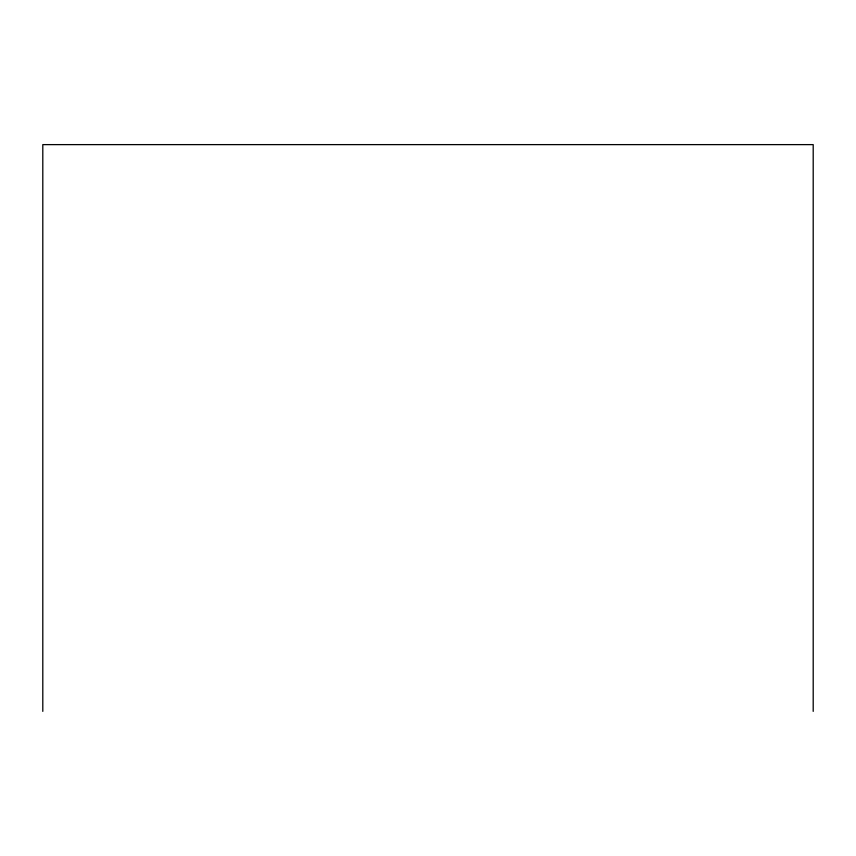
<?xml version="1.0" encoding="UTF-8"?>
<svg xmlns="http://www.w3.org/2000/svg" width="856" height="856" viewBox="0 0 856 856"><rect width="100%" height="100%" fill="white"/><g stroke="black" fill="none" stroke-linecap="round" stroke-linejoin="round"><path stroke-width="1.28" d="M813.2 711.379L813.2 144.621L42.8 144.621L42.8 711.379"/></g></svg>
